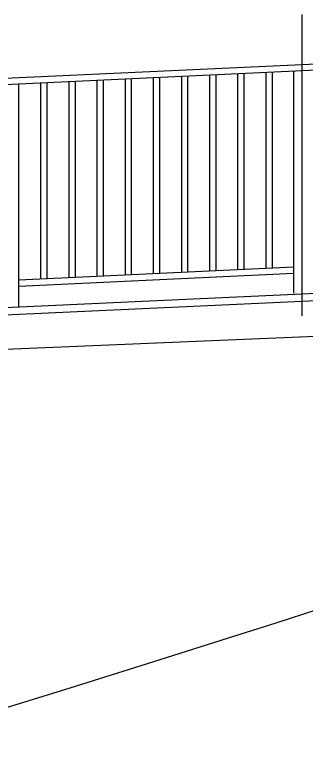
# Model space of a CAD drawing. Extents: x 1332 to 175445, y 256143 to 386027.
# Drawn here: x 155873 to 157273, y 380670 to 384170 of the extents above; entities that cross this region are included whole.
import ezdxf

# ---------------------------------------------------------------- set-up
doc = ezdxf.new("R2010")
doc.units = 0
doc.header["$LTSCALE"] = 10
doc.header["$MEASUREMENT"] = 0
doc.linetypes.add('DOTE', pattern=[2.4200000000000004, 2, -0.2, 0.02, -0.2])
for name, color, linetype in [('00-Palm-道路中线', 1, 'DOTE'), ('00-园建', 4, 'Continuous'), ('00-填充', 8, 'Continuous')]:
    doc.layers.add(name, color=color, linetype=linetype)

msp = doc.modelspace()

# ---------------------------------------------------------------- linework, layer by layer
at = {"layer": '00-Palm-道路中线', "ltscale": 0.1}
msp.add_lwpolyline([(157253.280642241, 382722.8599595666), (157253.280642241, 384169.6434599052)], dxfattribs=at)
at = {"layer": '00-园建'}
for p, q in [((151221.4128042473, 382549.2750117208), (158420.7395215934, 382883.7879033317)), ((151222.8822373938, 382519.3110205609), (158337.0806416328, 382843.1109751491)), ((151230.2294031263, 382369.4910647616), (158278.280641636, 382666.1751489641))]:
    msp.add_line(p, q, dxfattribs=at)
at = {"layer": '00-填充', "color": 8}
for p, q in [((150213.2806659309, 383603.6194680074), (158677.718127271, 383996.9150583061)), ((150213.2806659309, 383573.5871012645), (158677.718127271, 383966.8826915632)), ((157213.280642241, 382831.4011254131), (157213.280642241, 383898.8383817362)), ((156433.2806422407, 383862.5960960753), (156433.2806422407, 382921.581938134)), ((156538.2806422407, 383867.4748652988), (156538.2806422407, 382926.4607073576)), ((156568.2806422407, 383868.8687993627), (156568.2806422407, 382927.8546414215)), ((156673.2806422407, 383873.7475685863), (156673.2806422407, 382932.733410645)), ((156703.2806422407, 383875.1415026502), (156703.2806422407, 382934.1273447089)), ((156808.2806422407, 383880.0202718739), (156808.2806422407, 382939.0061139325)), ((156838.2806422407, 383881.4142059377), (156838.2806422407, 382940.4000479964)), ((156943.2806422407, 383886.2929751613), (156943.2806422407, 382945.27881722)), ((156973.2806422407, 383887.6869092252), (156973.2806422407, 382946.6727512839)), ((157078.2806422407, 383892.5656784488), (157078.2806422407, 382951.5515205074)), ((157108.2806422407, 383893.9596125127), (157108.2806422407, 382952.9454545713)), ((155893.2844721293, 382766.3510470524), (155893.2844721293, 383837.5054608792)), ((155998.2806422407, 383842.384052149), (155998.2806422407, 382901.3698942077)), ((156028.2806422407, 383843.7779862129), (156028.2806422407, 382902.7638282716)), ((156133.2806422407, 383848.6567554365), (156133.2806422407, 382907.6425974952)), ((156163.2806422407, 383850.0506895003), (156163.2806422407, 382909.0365315591)), ((156268.2806422408, 383854.929458724), (156268.2806422408, 382913.9153007827)), ((156298.2806422407, 383856.3233927878), (156298.2806422407, 382915.3092348466)), ((156403.2806422407, 383861.2021620114), (156403.2806422407, 382920.1880040701)), ((155893.2844721293, 382896.4913029379), (157213.280642241, 382957.8242237949)), ((155893.2844721293, 382866.4589361949), (157213.280642241, 382927.7918570521))]:
    msp.add_line(p, q, dxfattribs=at)
at = {"layer": '00-填充'}
msp.add_lwpolyline([(158503.2806209311, 381704.6422198293, -0.07224548419397603), (132551.239849635, 376888.5589018991, -0.01956914216382272), (101991.3498469503, 376038.9930501936, 2.38232265736231)], format="xyb", dxfattribs=at)

doc.saveas('drawing.dxf')
